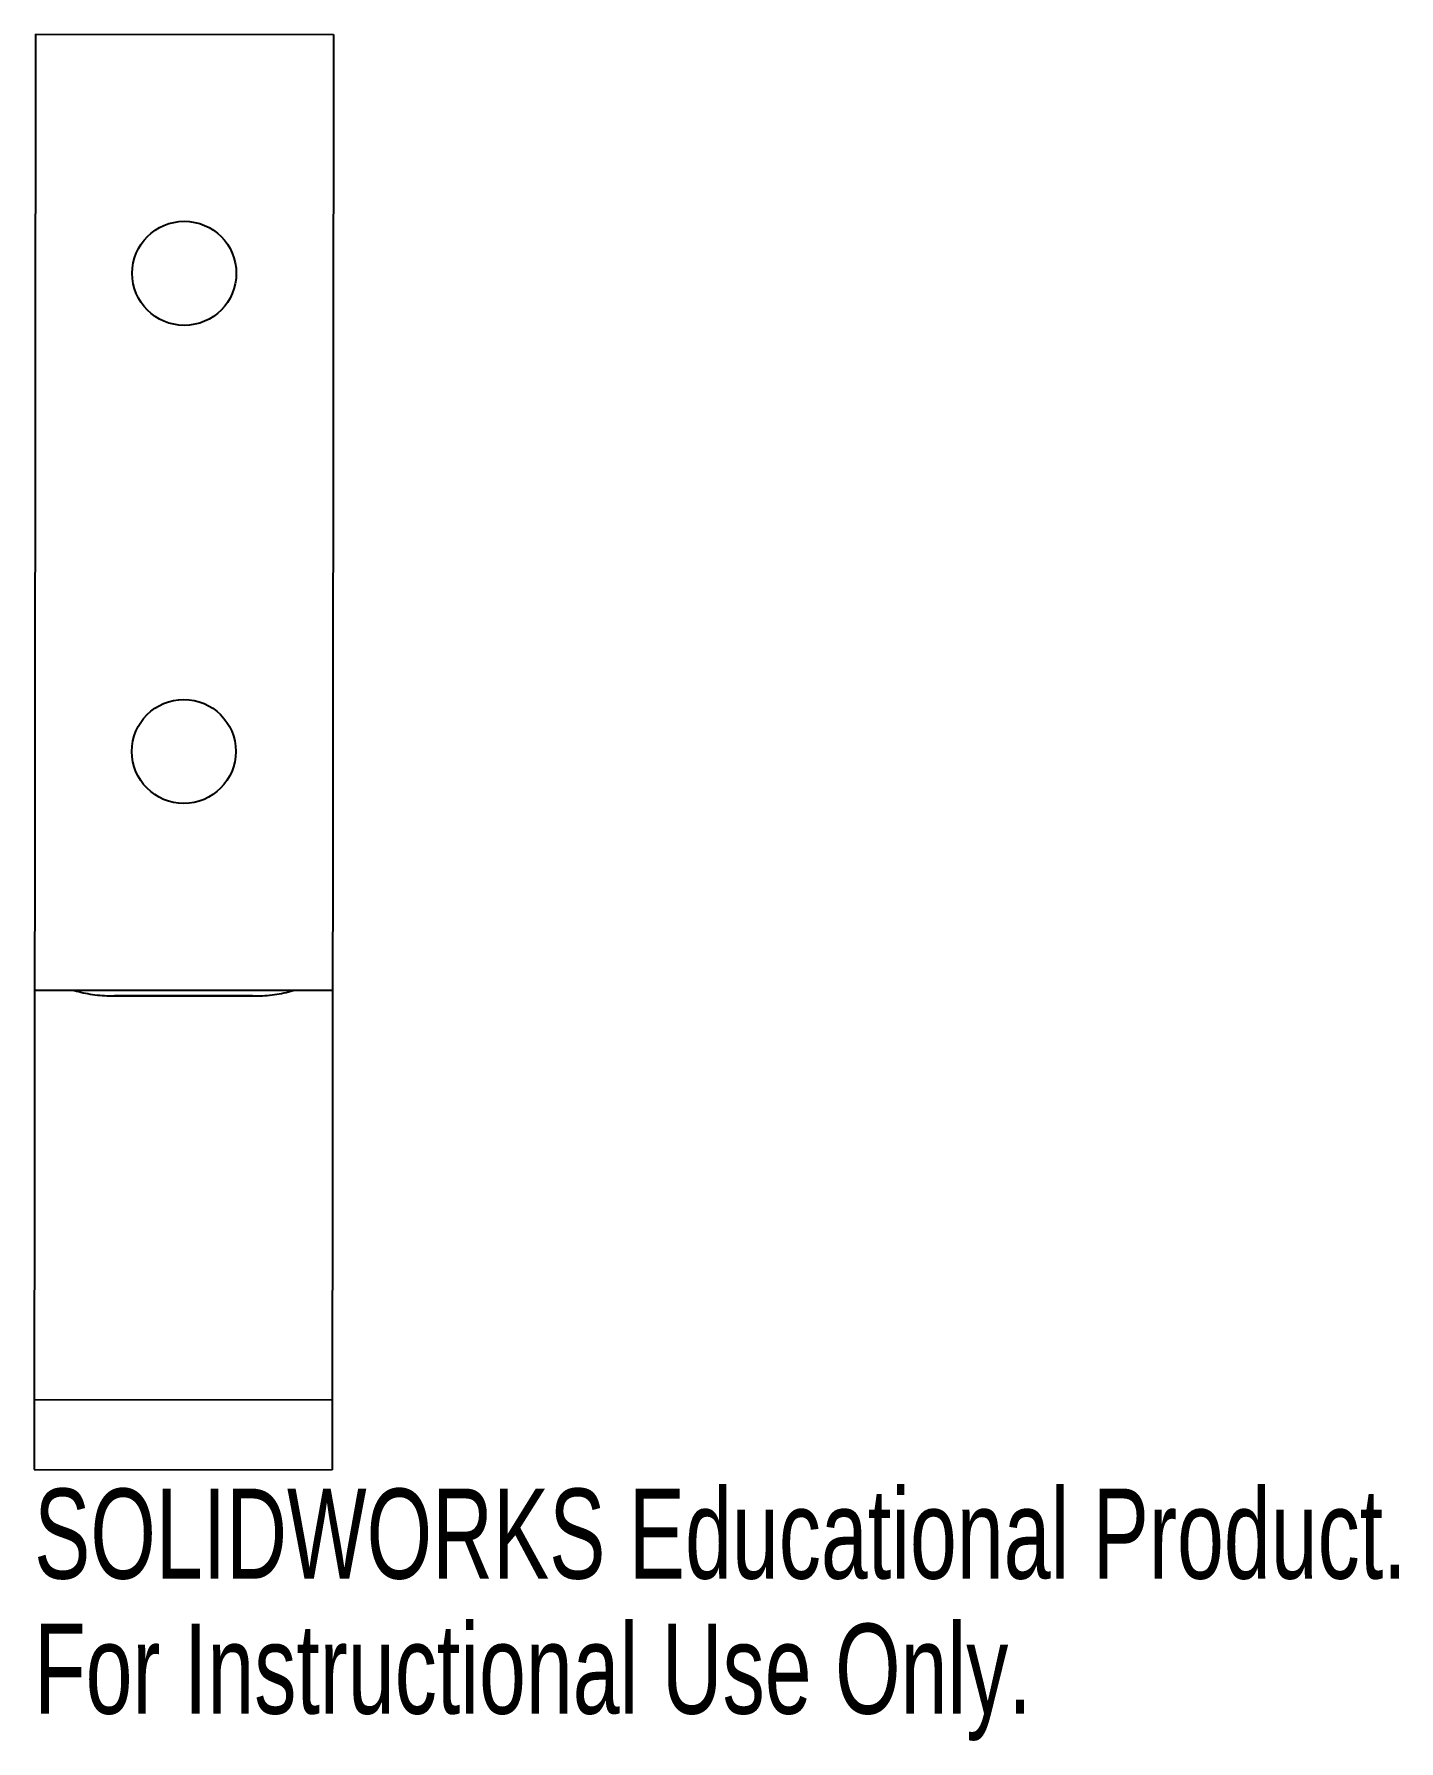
# Model space of a CAD drawing. Header units: inches. Extents: x -0.32 to 2.57, y -1.57 to 2.04.
import ezdxf

# ---------------------------------------------------------------- set-up
doc = ezdxf.new("R2010")
doc.units = ezdxf.units.IN
doc.header["$MEASUREMENT"] = 0
doc.styles.add('SLDTEXTSTYLE0', font='TXT', dxfattribs={"width": 0.7})

msp = doc.modelspace()

# ---------------------------------------------------------------- linework, layer by layer
at = {"color": 7, "linetype": 'Continuous', "lineweight": 25}
for p, q in [((-0.3131, 2.0356), (-0.3159, -0.9983)), ((-0.3131, 2.0356), (0.3168, 2.035)), ((0.3168, 2.035), (0.314, -0.9989)), ((0.315, 0.0137), (-0.3149, 0.0143)), ((-0.1518, 0.0027), (0.1518, 0.0024)), ((0.1459, 0.0024), (-0.1459, 0.0027)), ((0.3142, -0.8521), (-0.3157, -0.8515)), ((-0.3159, -0.9983), (0.314, -0.9989))]:
    msp.add_line(p, q, dxfattribs=at)
at = {"color": 7, "linetype": 'Continuous', "lineweight": 25, "flags": 128}
for points in [[(-0.1518, 0.0027), (-0.1511, 0.0027), (-0.1503, 0.0027), (-0.1496, 0.0027), (-0.1488, 0.0027), (-0.1481, 0.0027), (-0.1473, 0.0027), (-0.1466, 0.0027), (-0.1459, 0.0027)], [(0.1459, 0.0024), (0.1466, 0.0024), (0.1473, 0.0024), (0.1481, 0.0024), (0.1488, 0.0024), (0.1496, 0.0024), (0.1503, 0.0024), (0.1511, 0.0024), (0.1518, 0.0024)]]:
    msp.add_lwpolyline(points, dxfattribs=at)
at = {"color": 7, "linetype": 'Continuous', "lineweight": 25}
for centre in [(0.0014, 1.53), (0.0005, 0.5193)]:
    msp.add_circle(centre, 0.11, dxfattribs=at)
for points in [[(-0.2314, 0.0142), (-0.2186, 0.0106), (-0.2055, 0.0078), (-0.179, 0.0038), (-0.1655, 0.0027), (-0.1518, 0.0027)], [(0.1518, 0.0024), (0.1653, 0.0024), (0.1786, 0.0034), (0.2052, 0.0073), (0.2184, 0.0102), (0.2314, 0.0138)]]:
    msp.add_open_spline(points, degree=3, knots=[0, 0, 0, 0, 0.5, 0.5, 1, 1, 1, 1], dxfattribs=at)

# ---------------------------------------------------------------- texts
at = {"color": 7, "linetype": 'Continuous', "char_height": 0.1903, "attachment_point": 1, "style": 'SLDTEXTSTYLE0'}
for s, insert in [('SOLIDWORKS Educational Product.', (-0.3159, -1.039)), ('For Instructional Use Only.', (-0.3159, -1.3245))]:
    msp.add_mtext(s, dxfattribs=dict(at, insert=insert))

doc.saveas('drawing.dxf')
